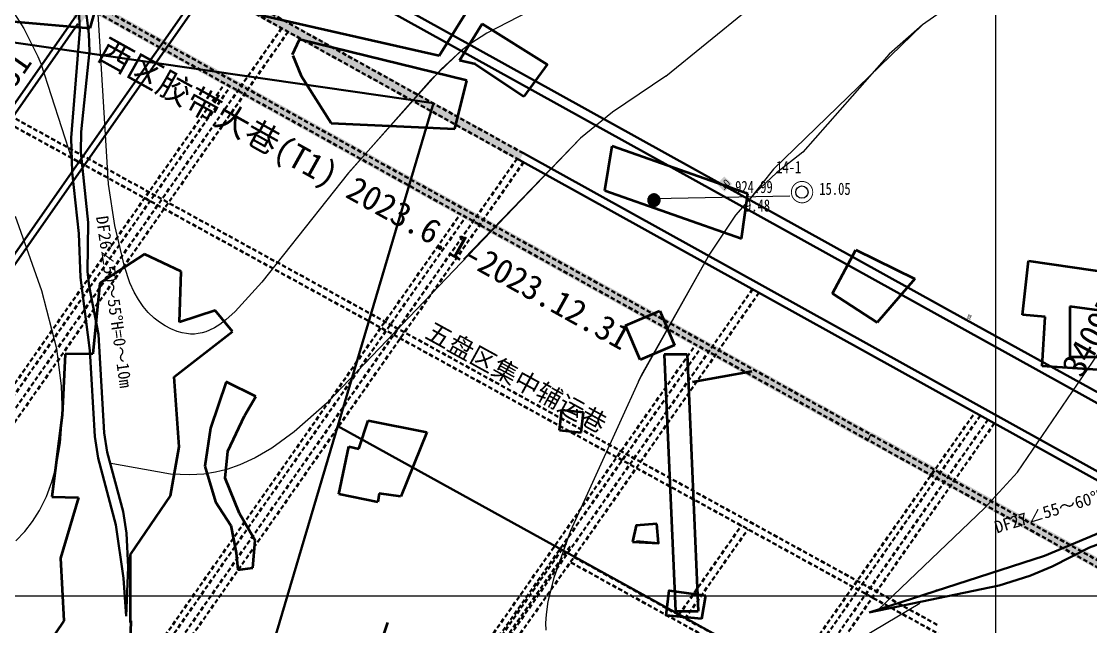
# Model space of a CAD drawing. Header units: inches. Extents: x 36473197 to 36486087, y 3899343 to 3911260.
# Drawn here: x 36478207 to 36479077, y 3906975 to 3907468 of the extents above; entities that cross this region are included whole.
import ezdxf
from ezdxf.enums import TextEntityAlignment as Align

# ---------------------------------------------------------------- set-up
doc = ezdxf.new("R2010")
doc.units = ezdxf.units.IN
doc.header["$MEASUREMENT"] = 0
doc.linetypes.add('ACAD_ISO02W100', pattern=[15, 12, -3])
doc.linetypes.add('虚线', pattern=[0.0045, 0.00175, -0.001, 0.00175])
doc.layers.get('Defpoints').update_dxf_attribs({"lineweight": 0})
doc.layers.add('0，2022年4季度接续', color=40, linetype='ACAD_ISO02W100')
for name, color, linetype, lineweight in [('4煤底板等值线', 7, 'Continuous', 0), ('五六盘区排水系统', 7, 'Continuous', 0), ('五盘区回采巷道', 7, 'Continuous', 0), ('可采边界', 7, 'Continuous', 0), ('四盘区辅运巷', 7, 'Continuous', 0), ('居民地', 7, 'Continuous', 0), ('巷道掘进尺', 7, 'Continuous', 0), ('巷道注记', 7, 'Continuous', 0), ('等值线注记', 7, 'Continuous', 0), ('经纬网', 7, 'Continuous', 0), ('西区开拓设计', 7, 'Continuous', 0), ('钻孔', 7, 'Continuous', 0), ('钻孔变量', 7, 'Continuous', 0)]:
    doc.layers.add(name, color=color, linetype=linetype, lineweight=lineweight)
doc.layers.add('保护煤柱', color=7, linetype='Continuous', lineweight=0, true_color=0xff0042)
doc.layers.add('断层', color=9, linetype='Continuous', lineweight=0, true_color=0x808080)
doc.styles.add('仿宋', font='simfang.ttf')
doc.styles.add('宋体', font='SIMSUN.TTC')
doc.styles.add('新宋体', font='SIMSUN.TTC')
doc.styles.add('黑体', font='simhei.ttf')
doc.linetypes.add('保护煤柱', pattern='A,0.0195,-0.001,[6,西北矿业高家堡煤矿2022年采掘接续图(2022.8.14).shx,S=1.01575e-06,R=0,X=0,Y=0],0.0195', length=0.04)
doc.linetypes.add('断层上盘', pattern='A,0.01,-0.00215,[5,西北矿业高家堡煤矿2022年采掘接续图(2022.8.14).shx,S=3.07087e-07,R=0,X=0,Y=0],-0.00185,0.01', length=0.024)
doc.linetypes.add('断层下盘', pattern='A,0.01,-0.002,[1,西北矿业高家堡煤矿2022年采掘接续图(2022.8.14).shx,S=5.56693e-06,R=0,X=0,Y=0],0,[2,西北矿业高家堡煤矿2022年采掘接续图(2022.8.14).shx,S=5.56693e-06,R=0,X=0,Y=0],0,[3,西北矿业高家堡煤矿2022年采掘接续图(2022.8.14).shx,S=5.56693e-06,R=0,X=0,Y=0],0,[4,西北矿业高家堡煤矿2022年采掘接续图(2022.8.14).shx,S=5.56693e-06,R=0,X=0,Y=0],-0.002,0.01', length=0.024)
doc.dimstyles.get("Standard").update_dxf_attribs({"dimtxt": 30, "dimasz": 20, "dimexe": 0.18, "dimexo": 0.0625, "dimgap": 0.09, "dimtad": 1, "dimdec": 0, "dimzin": 0, "dimdsep": 46, "dimtxsty": '仿宋', "dimcen": 0.09, "dimclrd": 150, "dimclre": 150, "dimadec": 0, "dimazin": 0, "dimtfac": 1, "dimtdec": 0, "dimtofl": 0, "dimtmove": 0, "dimatfit": 3, "dimfxl": 1, "dimtolj": 1, "dimtzin": 0, "dimlwd": 0, "dimarcsym": 0})

# ---------------------------------------------------------------- blocks, each defined once
blk = doc.blocks.new('*D204')
at = {"layer": 'Defpoints', "color": 0, "transparency": 16777216}
for p in [(36476925.52, 3911082.36), (36486060.15, 3904950.04), (36485936.09, 3904772.87)]:
    blk.add_point(p, dxfattribs=at)
at = {"layer": '四盘区辅运巷', "color": 150, "lineweight": -2, "transparency": 16777216}
for p, q in [((36476925.55, 3911082.41), (36477049.68, 3911259.68)), ((36485936.12, 3904772.92), (36486060.25, 3904950.19))]:
    blk.add_line(p, q, dxfattribs=at)
at = {"layer": '四盘区辅运巷', "color": 150, "lineweight": 0, "transparency": 16777216}
blk.add_line((36477065.96, 3911248.06), (36486043.76, 3904961.51), dxfattribs=at)
at = {"layer": '四盘区辅运巷', "color": 150, "transparency": 16777216}
for points in [[(36477067.87, 3911250.79), (36477064.05, 3911245.33), (36477049.58, 3911259.53)], [(36486045.68, 3904964.24), (36486041.85, 3904958.78), (36486060.15, 3904950.04)]]:
    blk.add_solid(points, dxfattribs=at)
at = {"layer": '四盘区辅运巷', "color": 0, "transparency": 16777216, "insert": (36481563.62, 3908117.29), "char_height": 30, "attachment_point": 5, "rotation": 324.99908, "style": '仿宋'}
blk.add_mtext('\\A1;1100', dxfattribs=at)

msp = doc.modelspace()

# ---------------------------------------------------------------- hatches: boundary and pattern name
at = {"layer": '等值线注记', "true_color": 0xffffff}
msp.add_hatch(color=7, dxfattribs=at).paths.add_polyline_path([(36478779.33, 3907329.41), (36478773.06, 3907335.54), (36478779.2, 3907341.82), (36478785.47, 3907335.68)], flags=17)
msp.add_hatch(color=7, dxfattribs=at).paths.add_polyline_path([(36478779.33, 3907329.41), (36478773.06, 3907335.54), (36478779.2, 3907341.82), (36478785.47, 3907335.68)], flags=17)
msp.add_hatch(color=7, dxfattribs=at).paths.add_polyline_path([(36478779.33, 3907329.41), (36478773.06, 3907335.54), (36478779.2, 3907341.82), (36478785.47, 3907335.68)], flags=17)
at = {"layer": '钻孔变量'}
msp.add_hatch(color=7, dxfattribs=at).paths.add_polyline_path([(36478716.87, 3907322.51), (36478716.89, 3907322.07), (36478716.95, 3907321.64), (36478717.04, 3907321.21), (36478717.17, 3907320.79), (36478717.34, 3907320.39), (36478717.54, 3907320), (36478717.78, 3907319.63), (36478718.04, 3907319.28), (36478718.34, 3907318.96), (36478718.66, 3907318.66), (36478719.01, 3907318.4), (36478719.38, 3907318.16), (36478719.77, 3907317.96), (36478720.17, 3907317.79), (36478720.59, 3907317.66), (36478721.02, 3907317.57), (36478721.45, 3907317.51), (36478721.89, 3907317.49), (36478722.32, 3907317.51), (36478722.76, 3907317.57), (36478723.19, 3907317.66), (36478723.6, 3907317.79), (36478724.01, 3907317.96), (36478724.4, 3907318.16), (36478724.76, 3907318.4), (36478725.11, 3907318.66), (36478725.43, 3907318.96), (36478725.73, 3907319.28), (36478726, 3907319.63), (36478726.23, 3907320), (36478726.43, 3907320.39), (36478726.6, 3907320.79), (36478726.73, 3907321.21), (36478726.83, 3907321.64), (36478726.88, 3907322.07), (36478726.9, 3907322.51), (36478726.88, 3907322.94), (36478726.83, 3907323.38), (36478726.73, 3907323.81), (36478726.6, 3907324.22), (36478726.43, 3907324.63), (36478726.23, 3907325.02), (36478726, 3907325.39), (36478725.73, 3907325.73), (36478725.43, 3907326.06), (36478725.11, 3907326.35), (36478724.76, 3907326.62), (36478724.4, 3907326.85), (36478724.01, 3907327.05), (36478723.6, 3907327.22), (36478723.19, 3907327.35), (36478722.76, 3907327.45), (36478722.32, 3907327.51), (36478721.89, 3907327.52), (36478721.45, 3907327.51), (36478721.02, 3907327.45), (36478720.59, 3907327.35), (36478720.17, 3907327.22), (36478719.77, 3907327.05), (36478719.38, 3907326.85), (36478719.01, 3907326.62), (36478718.66, 3907326.35), (36478718.34, 3907326.06), (36478718.04, 3907325.73), (36478717.78, 3907325.39), (36478717.54, 3907325.02), (36478717.34, 3907324.63), (36478717.17, 3907324.22), (36478717.04, 3907323.81), (36478716.95, 3907323.38), (36478716.89, 3907322.94), (36478716.87, 3907322.51)], flags=17)

# ---------------------------------------------------------------- linework, layer by layer
at = {"layer": '0，2022年4季度接续', "color": 1, "linetype": 'ACAD_ISO02W100', "ltscale": 5, "const_width": 8.46}
for points in [[(36477878.52, 3907765.34), (36478613.99, 3907357.89)], [(36478252.17, 3907469.68), (36478296.43, 3907530.27)]]:
    msp.add_lwpolyline(points, dxfattribs=at)
at = {"layer": '0，2022年4季度接续', "color": 2, "linetype": 'ACAD_ISO02W100', "ltscale": 5, "const_width": 8.46}
msp.add_lwpolyline([(36478189.18, 3907522.13), (36478897.38, 3907129.35)], dxfattribs=at)
at = {"layer": '0，2022年4季度接续', "color": 3, "linetype": 'ACAD_ISO02W100', "ltscale": 5, "const_width": 8.46}
msp.add_lwpolyline([(36478897.53, 3907129.61), (36479605.73, 3906736.83)], dxfattribs=at)
at = {"layer": '4煤底板等值线', "color": 7, "linetype": 'Continuous', "lineweight": 0, "flags": 128}
for points in [[(36477673.96, 3907811.5), (36477847.43, 3907687.48), (36477881.36, 3907667.57), (36478025.8, 3907604.96), (36478096.79, 3907563.95), (36478151.16, 3907526.78), (36478172.18, 3907509.54), (36478183.52, 3907498.08), (36478195.4, 3907483.16), (36478208.74, 3907462.19), (36478220.24, 3907439.53), (36478222.73, 3907433.78), (36478247.8, 3907355.66)], [(36478731.59, 3907423.35), (36478798.34, 3907477.69), (36478844.83, 3907507.92), (36478892.35, 3907532.8), (36478908.64, 3907540.15), (36479141.39, 3907622.06), (36479175.76, 3907637.99), (36479199.4, 3907651.93), (36479218.24, 3907665.73), (36479235.58, 3907681.46), (36479253.99, 3907702.06), (36479271.91, 3907726.32), (36479277.4, 3907734.74), (36479317.76, 3907809.67)], [(36479420.22, 3907737.92), (36479367.76, 3907647.72), (36479339.95, 3907609.78), (36479311.73, 3907578.39), (36479293.9, 3907561.65), (36479273.02, 3907545.24), (36479254.83, 3907533.69), (36479237.76, 3907525.08), (36479220.08, 3907518.29), (36479203.58, 3907513.76), (36479182.58, 3907510.24), (36479149.68, 3907508.46), (36479050.51, 3907507.65), (36479026.98, 3907504.94), (36479009.98, 3907501.31), (36478995.43, 3907496.7), (36478979.7, 3907489.97), (36478961.28, 3907479.74), (36478940.54, 3907465.14), (36478913.34, 3907441.23), (36478843.25, 3907361.47)], [(36478628.43, 3907480.53), (36478585.77, 3907458.49), (36478572.7, 3907450.14), (36478565.25, 3907444.33), (36478548.56, 3907429.21), (36478473.2, 3907344.79), (36478402.67, 3907255.83), (36478380.88, 3907231.74), (36478373.39, 3907224.98), (36478368.44, 3907221.28), (36478364.11, 3907218.6), (36478360.03, 3907216.56), (36478357.01, 3907215.38), (36478353.94, 3907214.46), (36478350.82, 3907213.82), (36478347.64, 3907213.48), (36478344.4, 3907213.46), (36478341.1, 3907213.78), (36478337.76, 3907214.43), (36478333.56, 3907215.66), (36478328.58, 3907217.7), (36478323.74, 3907220.24), (36478319.15, 3907223.2), (36478314.88, 3907226.51), (36478310.1, 3907231.03), (36478305.9, 3907235.92), (36478302.02, 3907241.5), (36478298.68, 3907247.42), (36478295.16, 3907255.23), (36478290.76, 3907268.49), (36478282.92, 3907301.76), (36478277.61, 3907335.56), (36478268.29, 3907492.25)], [(36478628.43, 3907480.53), (36478585.77, 3907458.49), (36478572.7, 3907450.14), (36478565.25, 3907444.33), (36478540.14, 3907420.32), (36478470.73, 3907341.71)], [(36478731.59, 3907423.35), (36478688.16, 3907394.24), (36478662.18, 3907372.92), (36478455.8, 3907157.33), (36478428.96, 3907133.7), (36478410.78, 3907120.62), (36478397.1, 3907112.65), (36478384.79, 3907106.97), (36478373.98, 3907103.19), (36478364.77, 3907100.89), (36478355.38, 3907099.43), (36478343.87, 3907098.77), (36478328.18, 3907099.48), (36478278.34, 3907108.45)], [(36478731.59, 3907423.35), (36478688.16, 3907394.24), (36478662.18, 3907372.92), (36478566.89, 3907274.38)], [(36478843.25, 3907361.47), (36478821.66, 3907344.79), (36478804.09, 3907328.28), (36478788.41, 3907310.13), (36478767.05, 3907278.56), (36478709.08, 3907174.81)], [(36478202.36, 3907044.95), (36478209.53, 3907052.63), (36478215.93, 3907060.88), (36478221.51, 3907069.73), (36478227.15, 3907081.05), (36478231.7, 3907093.01), (36478235.7, 3907107.61), (36478238.69, 3907124.91), (36478240.27, 3907147.03), (36478239.56, 3907171.36), (36478235.55, 3907201.36), (36478223.49, 3907248.67), (36478201.87, 3907309.12)], [(36478951.54, 3907005.04), (36478953.36, 3907005.34)]]:
    msp.add_lwpolyline(points, dxfattribs=at)
at = {"layer": '4煤底板等值线', "color": 7, "lineweight": 0, "flags": 128}
for points in [[(36478961.28, 3907479.74), (36478940.54, 3907465.14), (36478819.25, 3907347.81), (36478800.19, 3907323.72), (36478788.41, 3907310.13), (36478767.05, 3907278.56), (36478711.8, 3907180.37), (36478653.89, 3907053.13), (36478640.42, 3907014.87), (36478635.59, 3906995.58), (36478634.03, 3906985.08), (36478633.65, 3906978.03), (36478633.89, 3906972.26)], [(36478904.4, 3906988.76), (36478991.09, 3907071.66), (36479018, 3907100.98), (36479095.34, 3907214.38)], [(36478863.35, 3906949.83), (36478938.46, 3906994.26)]]:
    msp.add_lwpolyline(points, dxfattribs=at)
at = {"layer": '五六盘区排水系统', "color": 30, "linetype": '虚线', "lineweight": 30, "ltscale": 2000, "true_color": 0xff7f00}
for p, q in [((36478844.09, 3906950.74), (36478983.29, 3907149.53)), ((36478987.68, 3907147.1), (36478848.18, 3906947.87)), ((36478650.3, 3907042.86), (36477063.86, 3904777.16)), ((36478653.58, 3907040.56), (36477067.13, 3904774.87))]:
    msp.add_line(p, q, dxfattribs=at)
at = {"layer": '五盘区回采巷道', "color": 7, "linetype": '虚线', "lineweight": 30, "ltscale": 2000}
for p, q in [((36478418.69, 3907462.5), (36477103.84, 3905584.7)), ((36478423.96, 3907459.57), (36477108.76, 3905581.25)), ((36478370.63, 3907414.79), (36477094.01, 3905591.58)), ((36478370.63, 3907414.79), (36477094.01, 3905591.58)), ((36478370.63, 3907414.79), (36477094.01, 3905591.58)), ((36478375.03, 3907412.36), (36477098.11, 3905588.71)), ((36478375.03, 3907412.36), (36477098.11, 3905588.71)), ((36478375.03, 3907412.36), (36477098.11, 3905588.71)), ((36478615.68, 3907353.3), (36476869.08, 3904858.89)), ((36478610.4, 3907356.23), (36477283.05, 3905460.56)), ((36478615.68, 3907353.3), (36477287.96, 3905457.11)), ((36478562.35, 3907308.52), (36477273.22, 3905467.44)), ((36478562.35, 3907308.52), (36477273.22, 3905467.44)), ((36478562.35, 3907308.52), (36477273.22, 3905467.44)), ((36478566.75, 3907306.09), (36477277.31, 3905464.57)), ((36478566.75, 3907306.09), (36477277.31, 3905464.57)), ((36478566.75, 3907306.09), (36477277.31, 3905464.57)), ((36478802.12, 3907249.96), (36477461.57, 3905335.45)), ((36478807.4, 3907247.03), (36477466.49, 3905332)), ((36478754.07, 3907202.25), (36477451.75, 3905342.33)), ((36478754.07, 3907202.25), (36477451.75, 3905342.33)), ((36478754.07, 3907202.25), (36477451.75, 3905342.33)), ((36478758.47, 3907199.82), (36477455.84, 3905339.46)), ((36478758.47, 3907199.82), (36477455.84, 3905339.46)), ((36478758.47, 3907199.82), (36477455.84, 3905339.46)), ((36478656.74, 3907031.86), (36478832.85, 3906934.69)), ((36478654.32, 3907027.48), (36478830.44, 3906930.31))]:
    msp.add_line(p, q, dxfattribs=at)
at = {"layer": '保护煤柱', "color": 1, "linetype": '保护煤柱', "lineweight": 30, "ltscale": 3750, "true_color": 0xff0000}
for p, q in [((36478542.41, 3907401.47), (36477480.1, 3907554.74)), ((36478356.38, 3906774.68), (36478542.41, 3907401.47)), ((36479650.26, 3906484.24), (36478464.38, 3907138.54))]:
    msp.add_line(p, q, dxfattribs=at)
at = {"layer": '可采边界'}
msp.add_line((36478898.59, 3907131.54), (36478896.17, 3907127.16), dxfattribs=at)
at = {"layer": '居民地', "color": 254, "linetype": 'Continuous', "lineweight": 35, "true_color": 0xd7d7d7}
for p, q in [((36478262.91, 3907462.56), (36478269.06, 3907484.2)), ((36478262.46, 3907462.28), (36478200.34, 3907467.77)), ((36478546.93, 3907439.96), (36478398.49, 3907473.75)), ((36478427.65, 3907441.09), (36478433.29, 3907453.25)), ((36478569.54, 3907419.94), (36478433.29, 3907453.25)), ((36478427.92, 3907440.29), (36478434.49, 3907423.75)), ((36478576.51, 3907433.23), (36478563.53, 3907436.19)), ((36478576.51, 3907433.23), (36478615.8, 3907406.81)), ((36478458.93, 3907385.29), (36478434.49, 3907423.75)), ((36478559.64, 3907380.53), (36478569.54, 3907419.94)), ((36478458.93, 3907385.29), (36478559.64, 3907380.53)), ((36478681.97, 3907330.29), (36478687.83, 3907366.77)), ((36478687.83, 3907366.77), (36478798.44, 3907327.98)), ((36478681.97, 3907330.29), (36478793.16, 3907291.29)), ((36478793.16, 3907291.29), (36478798.44, 3907327.98)), ((36478307.01, 3907278.48, 0.2), (36478270.79, 3907254.9, 0.2)), ((36478336.76, 3907264.27, 0.2), (36478307.01, 3907278.48, 0.2)), ((36478867.31, 3907246.51, 0.2), (36478886.33, 3907281.9, 0.2)), ((36478886.33, 3907281.9, 0.2), (36478934.35, 3907258.38, 0.2)), ((36479021.95, 3907229.04, 0.2), (36479026.92, 3907272.99, 0.2)), ((36479026.92, 3907272.99, 0.2), (36479097.88, 3907262.79, 0.2)), ((36478335.47, 3907223.23, 0.2), (36478336.76, 3907264.27, 0.2)), ((36478934.35, 3907258.38, 0.2), (36478903.68, 3907222.75, 0.2)), ((36478270.79, 3907254.9, 0.2), (36478264.97, 3907197.39, 0.2)), ((36478903.68, 3907222.75, 0.2), (36478867.31, 3907246.51, 0.2)), ((36478364.57, 3907232.6, 0.2), (36478335.47, 3907223.23, 0.2)), ((36478378.8, 3907215.48, 0.2), (36478364.57, 3907232.6, 0.2)), ((36478698.8, 3907220.48), (36478726.72, 3907232.25)), ((36478726.72, 3907232.25), (36478738.5, 3907204.33)), ((36479092.91, 3907231.66, 0.2), (36479060.44, 3907235.84, 0.2)), ((36479060.44, 3907235.84, 0.2), (36479060.44, 3907195.03, 0.2)), ((36479040.54, 3907227.47, 0.2), (36479021.95, 3907229.04, 0.2)), ((36479037.92, 3907187.18, 0.2), (36479040.54, 3907227.47, 0.2)), ((36478331.26, 3907178.65, 0.2), (36478378.8, 3907215.48, 0.2)), ((36478710.58, 3907192.56), (36478698.8, 3907220.48)), ((36478242.33, 3907197.06, 0.2), (36478239.9, 3907147.47, 0.2)), ((36478264.97, 3907197.39, 0.2), (36478242.33, 3907197.06, 0.2)), ((36478738.5, 3907204.33), (36478710.58, 3907192.56)), ((36478748.82, 3907196.69), (36478730.25, 3907196.86)), ((36478730.25, 3907196.86), (36478739.39, 3906987.91)), ((36478748.82, 3907196.69), (36478757.96, 3906987.73)), ((36479087.41, 3907184.04, 0.2), (36479037.92, 3907187.18, 0.2)), ((36479060.44, 3907195.03, 0.2), (36479088.98, 3907195.03, 0.2)), ((36478335.19, 3907121.53, 0.2), (36478331.26, 3907178.65, 0.2)), ((36478801.62, 3907182.92, 0.2), (36478753.19, 3907174.21, 0.2)), ((36478373.57, 3907174.42, 0.2), (36478360.76, 3907136.7, 0.2)), ((36478397.81, 3907162.65, 0.2), (36478373.57, 3907174.42, 0.2)), ((36478388.36, 3907146.85, 0.2), (36478397.81, 3907162.65, 0.2)), ((36478239.9, 3907147.47, 0.2), (36478231.64, 3907080.95, 0.2)), ((36478374.79, 3907118, 0.2), (36478388.36, 3907146.85, 0.2)), ((36478645.03, 3907135.14), (36478646.85, 3907151.41)), ((36478664.4, 3907149.5), (36478646.85, 3907151.41)), ((36478662.58, 3907133.23), (36478664.4, 3907149.5)), ((36478360.76, 3907136.7, 0.2), (36478356.26, 3907105.91, 0.2)), ((36478481.44, 3907119.94, 0.2), (36478489.16, 3907143.1, 0.2)), ((36478489.16, 3907143.1, 0.2), (36478536.96, 3907133.45, 0.2)), ((36478645.03, 3907135.14), (36478662.58, 3907133.23)), ((36478536.96, 3907133.45, 0.2), (36478515.72, 3907081.11, 0.2)), ((36478328.27, 3907081.84, 0.2), (36478335.19, 3907121.53, 0.2)), ((36478372.61, 3907096.15, 0.2), (36478374.79, 3907118, 0.2)), ((36478465.26, 3907083.04, 0.2), (36478473.47, 3907121.87, 0.2)), ((36478473.47, 3907121.87, 0.2), (36478481.44, 3907119.94, 0.2)), ((36478356.26, 3907105.91, 0.2), (36478364.73, 3907076.92, 0.2)), ((36478384.42, 3907067.3, 0.2), (36478372.61, 3907096.15, 0.2)), ((36478497.13, 3907076.52, 0.2), (36478465.26, 3907083.04, 0.2)), ((36478498.09, 3907083.52, 0.2), (36478497.13, 3907076.52, 0.2)), ((36478515.72, 3907081.11, 0.2), (36478498.09, 3907083.52, 0.2)), ((36478231.64, 3907080.95, 0.2), (36478253.22, 3907080.49, 0.2)), ((36478253.22, 3907080.49, 0.2), (36478238.53, 3907030.95, 0.2)), ((36478295.73, 3907033.84, 0.2), (36478328.27, 3907081.84, 0.2)), ((36478364.73, 3907076.92, 0.2), (36478377.42, 3907057.68, 0.2)), ((36478397.11, 3907045.45, 0.2), (36478384.42, 3907067.3, 0.2)), ((36478377.42, 3907057.68, 0.2), (36478381.79, 3907035.39, 0.2)), ((36478395.36, 3907023.15, 0.2), (36478397.11, 3907045.45, 0.2)), ((36478722.69, 3907043.1, 0.2), (36478707.67, 3907044.55, 0.2)), ((36478238.53, 3907030.95, 0.2), (36478241.28, 3906980.02, 0.2)), ((36478295.73, 3906978.51, 0.2), (36478295.73, 3907033.84, 0.2)), ((36478381.79, 3907035.39, 0.2), (36478383.11, 3907021.41, 0.2)), ((36478383.11, 3907021.41, 0.2), (36478395.36, 3907023.15, 0.2)), ((36478739.39, 3906987.91), (36478757.96, 3906987.73)), ((36478295.08, 3906940.73, 0.2), (36478296.15, 3906979.88, 0.2)), ((36478499.31, 3906960.31, 0.2), (36478505.23, 3906978.56, 0.2))]:
    msp.add_line(p, q, dxfattribs=at)
at = {"layer": '居民地', "color": 254, "linetype": 'Continuous', "lineweight": 35, "true_color": 0xd7d7d7, "flags": 128}
for points in [[(36478546.93, 3907439.96), (36478568.43, 3907474.49)], [(36478563.53, 3907436.19), (36478582.08, 3907465.98)], [(36478582.08, 3907465.98), (36478635.03, 3907433.01), (36478615.8, 3907406.81)], [(36478724.29, 3907058.94), (36478707.33, 3907057.69), (36478704.43, 3907044.24)], [(36478704.43, 3907044.24), (36478725.56, 3907043.12), (36478724.29, 3907058.94)], [(36478760.63, 3906981.55), (36478731.74, 3906984.15), (36478734.28, 3907004.69), (36478763.82, 3907000.63)], [(36478763.82, 3907000.63), (36478760.63, 3906981.55)]]:
    msp.add_lwpolyline(points, dxfattribs=at)
at = {"layer": '居民地', "color": 254, "linetype": 'Continuous', "lineweight": 35, "true_color": 0xd7d7d7, "elevation": 0.2, "flags": 128}
msp.add_lwpolyline([(36478241.28, 3906980.02), (36478146.75, 3906840.53)], dxfattribs=at)
at = {"layer": '巷道掘进尺', "color": 3, "true_color": 0x00ff00, "const_width": 0.3}
msp.add_lwpolyline([(36478976.42, 3907225.12, -1), (36478976.09, 3907225.12, -1), (36478976.42, 3907225.12)], format="xyb", dxfattribs=at)
at = {"layer": '断层', "color": 1, "linetype": '断层上盘', "lineweight": 30, "ltscale": 2000, "true_color": 0xff0000, "flags": 128}
for points in [[(36478252.1, 3907506.8), (36478254.46, 3907460.82), (36478247.43, 3907373.15), (36478248.25, 3907345.16), (36478253.5, 3907295.43), (36478254.8, 3907259.45), (36478262.63, 3907199.99), (36478266.62, 3907130.01), (36478269.39, 3907112.27), (36478283.72, 3907058.14), (36478289.84, 3907014.61), (36478292.08, 3906983.62)], [(36478897.1, 3906986.8), (36479003.01, 3907008.83), (36479027.89, 3907016.52), (36479046.29, 3907024.21), (36479076.61, 3907039.59), (36479100.94, 3907048.72), (36479172.34, 3907069.14), (36479190.85, 3907076.44), (36479237, 3907100.35), (36479266.8, 3907112.39)]]:
    msp.add_lwpolyline(points, dxfattribs=at)
at = {"layer": '断层', "color": 1, "linetype": '断层下盘', "lineweight": 30, "ltscale": 2000, "true_color": 0xff0000, "flags": 128}
for points in [[(36478252.1, 3907506.8), (36478259.79, 3907473.43), (36478261.82, 3907457.66), (36478262.16, 3907443.82), (36478255.36, 3907378.03), (36478255.17, 3907361.51), (36478261.03, 3907304.29), (36478260.69, 3907264.28), (36478261.87, 3907252.4), (36478269.57, 3907213.09), (36478274.26, 3907133.14), (36478276.66, 3907117.35), (36478289.59, 3907069.05), (36478292.42, 3907051.41), (36478293.74, 3907023.5), (36478292.08, 3906983.62)], [(36478897.1, 3906986.8), (36479039.88, 3907032.87), (36479098.92, 3907057.57), (36479123.87, 3907064.98), (36479170.75, 3907076.05), (36479182.11, 3907079.76), (36479185.81, 3907081.19), (36479227.03, 3907101.6), (36479238.23, 3907105.71), (36479266.8, 3907112.39)]]:
    msp.add_lwpolyline(points, dxfattribs=at)
at = {"layer": '经纬网', "color": 7, "linetype": 'Continuous', "lineweight": 9}
for p, q in [((36479000, 3909373.37), (36479000, 3902529.25)), ((36482389.41, 3907000), (36475092.9, 3907000))]:
    msp.add_line(p, q, dxfattribs=at)
at = {"layer": '西区开拓设计', "color": 30, "linetype": '虚线', "lineweight": 30, "ltscale": 2000, "true_color": 0xff8000}
for p, q in [((36478615.54, 3907360.62, 0), (36475781.38, 3908931.62, 0)), ((36478612.15, 3907355.26, 0), (36475777.73, 3908926.4, 0)), ((36479729.32, 3906671.06), (36475744.97, 3908879.62)), ((36480089.69, 3906465.58), (36477787.48, 3907741.72)), ((36479347.13, 3906753.32), (36477746.3, 3907631.98)), ((36478952.56, 3906976.74), (36477749.76, 3907636.93)), ((36478993.84, 3907143.69), (36478872.35, 3906970.18)), ((36478999.12, 3907140.76), (36478877.27, 3906966.74)), ((36478742.16, 3906984.73), (36478793.25, 3907057.7)), ((36478747.25, 3906981.55), (36478798.36, 3907054.53))]:
    msp.add_line(p, q, dxfattribs=at)
at = {"layer": '西区开拓设计', "color": 30, "linetype": 'Continuous', "lineweight": 30, "true_color": 0xff8000}
for p, q in [((36478320.76, 3907449.27), (36478386.53, 3907543.19)), ((36478324.85, 3907446.4, -0.09), (36478390.92, 3907540.75)), ((36478306.3, 3907428.63), (36478320.76, 3907449.27)), ((36478243.78, 3907330.62, -0.11), (36478324.85, 3907446.4, -0.09)), ((36478239.69, 3907333.49), (36478306.3, 3907428.63)), ((36478077.31, 3907101.6), (36478239.69, 3907333.49)), ((36478081.4, 3907098.73, -0.16), (36478243.78, 3907330.62, -0.11))]:
    msp.add_line(p, q, dxfattribs=at)
at = {"layer": '西区开拓设计', "color": 30, "lineweight": 30, "ltscale": 2000, "true_color": 0xff8000}
for p, q in [((36478060.74, 3907191.8, -0.03), (36478252.8, 3907466.09, -0.07)), ((36479799.57, 3906697.06, 0), (36478612.15, 3907355.26, 0)), ((36479134.69, 3907072.85, 0), (36478615.54, 3907360.62, 0))]:
    msp.add_line(p, q, dxfattribs=at)
at = {"layer": '西区开拓设计', "color": 30, "linetype": 'Continuous', "lineweight": 30, "true_color": 0xff8000, "flags": 128}
for points in [[(36477801.32, 3907876.28), (36478976.25, 3907225.11)], [(36478390.92, 3907540.75), (36478972.51, 3907218.37)], [(36478976.25, 3907225.11), (36479084.4, 3907165.18)], [(36478972.51, 3907218.37), (36479158.27, 3907115.4)]]:
    msp.add_lwpolyline(points, dxfattribs=at)
at = {"layer": '西区开拓设计', "color": 30, "lineweight": 30, "ltscale": 2000, "true_color": 0xff8000, "flags": 128}
msp.add_lwpolyline([(36478282.71, 3907517.52), (36478056.64, 3907194.67)], dxfattribs=at)
at = {"layer": '钻孔', "color": 7, "const_width": 0.75}
msp.add_lwpolyline([(36478851.19, 3907329.01, -1), (36478833.79, 3907329.01, -1), (36478851.19, 3907329.01)], format="xyb", dxfattribs=at)
at = {"layer": '钻孔', "color": 7, "linetype": 'Continuous', "flags": 128}
msp.add_lwpolyline([(36478722.15, 3907323.91), (36478832.65, 3907325.95)], dxfattribs=at)
at = {"layer": '钻孔', "color": 7, "linetype": 'Continuous', "lineweight": 0}
msp.add_circle((36478842.42, 3907329.01), 5.02, dxfattribs=at)
at = {"layer": '钻孔变量', "color": 7}
msp.add_lwpolyline([(36478716.87, 3907322.51), (36478716.89, 3907322.07), (36478716.95, 3907321.64), (36478717.04, 3907321.21), (36478717.17, 3907320.79), (36478717.34, 3907320.39), (36478717.54, 3907320), (36478717.78, 3907319.63), (36478718.04, 3907319.28), (36478718.34, 3907318.96), (36478718.66, 3907318.66), (36478719.01, 3907318.4), (36478719.38, 3907318.16), (36478719.77, 3907317.96), (36478720.17, 3907317.79), (36478720.59, 3907317.66), (36478721.02, 3907317.57), (36478721.45, 3907317.51), (36478721.89, 3907317.49), (36478722.32, 3907317.51), (36478722.76, 3907317.57), (36478723.19, 3907317.66), (36478723.6, 3907317.79), (36478724.01, 3907317.96), (36478724.4, 3907318.16), (36478724.76, 3907318.4), (36478725.11, 3907318.66), (36478725.43, 3907318.96), (36478725.73, 3907319.28), (36478726, 3907319.63), (36478726.23, 3907320), (36478726.43, 3907320.39), (36478726.6, 3907320.79), (36478726.73, 3907321.21), (36478726.83, 3907321.64), (36478726.88, 3907322.07), (36478726.9, 3907322.51), (36478726.88, 3907322.94), (36478726.83, 3907323.38), (36478726.73, 3907323.81), (36478726.6, 3907324.22), (36478726.43, 3907324.63), (36478726.23, 3907325.02), (36478726, 3907325.39), (36478725.73, 3907325.73), (36478725.43, 3907326.06), (36478725.11, 3907326.35), (36478724.76, 3907326.62), (36478724.4, 3907326.85), (36478724.01, 3907327.05), (36478723.6, 3907327.22), (36478723.19, 3907327.35), (36478722.76, 3907327.45), (36478722.32, 3907327.51), (36478721.89, 3907327.52), (36478721.45, 3907327.51), (36478721.02, 3907327.45), (36478720.59, 3907327.35), (36478720.17, 3907327.22), (36478719.77, 3907327.05), (36478719.38, 3907326.85), (36478719.01, 3907326.62), (36478718.66, 3907326.35), (36478718.34, 3907326.06), (36478718.04, 3907325.73), (36478717.78, 3907325.39), (36478717.54, 3907325.02), (36478717.34, 3907324.63), (36478717.17, 3907324.22), (36478717.04, 3907323.81), (36478716.95, 3907323.38), (36478716.89, 3907322.94), (36478716.87, 3907322.51), (36478716.87, 3907322.51)], dxfattribs=at)

# ---------------------------------------------------------------- texts
at = {"layer": '巷道掘进尺', "style": '宋体'}
msp.add_text('Ⅷ', height=3, rotation=64.41421, dxfattribs=at).set_placement((36478979.17, 3907224.72, -0.2))
at = {"layer": '巷道注记', "color": 1, "true_color": 0xff0000, "style": '宋体'}
for s, rotation, p in [('3409安装通(J1) 2023.9.1-2023.9.30', 60.89288, (36479070.28, 3907176.94, -394.2)), ('西风井回风井联络巷(PJ)', 55.2283, (36478047.47, 3907251.52, -394.1)), ('西区胶带大巷(T1) 2023.6.1-2023.12.31', 330.89288, (36478267.18, 3907438.15, -394.2)), ('2023.1.1-2023.1.31', 55.2283, (36478076.49, 3907233.78, -394.1))]:
    msp.add_text(s, height=20, rotation=rotation, dxfattribs=at).set_placement(p)
at = {"layer": '巷道注记', "style": '仿宋'}
msp.add_text('五盘区集中辅运巷', height=15, rotation=331.26583, dxfattribs=at).set_placement((36478534.51, 3907211.01, -394.1))
at = {"layer": '断层', "color": 1, "lineweight": 30, "true_color": 0xff0000, "char_height": 20, "width": 302.9, "attachment_point": 1, "style": '黑体'}
for s, insert, rotation in [('{\\fSimSun|b0|i0|c134|p2;\\H0.5x;\\C1;DF26∠50～55°H=0～10m\\fSimHei|b0|i0|c134|p49;\\H2x;\\C256;\\P}', (36478277.42, 3907310.28), 277.95093), ('{\\fSimSun|b0|i0|c134|p2;\\H0.5x;\\C1;DF27∠55～60°H=0～3m\\fSimHei|b0|i0|c134|p49;\\H2x;\\C256;\\P}', (36478998.19, 3907060.63), 16.94716)]:
    msp.add_mtext(s, dxfattribs=dict(at, insert=insert, rotation=rotation))
at = {"layer": '等值线注记', "color": 18, "true_color": 0x000000, "style": '新宋体'}
msp.add_text('10', height=6, rotation=45.61449, dxfattribs=at).set_placement((36478779.65, 3907335.23), align=Align.MIDDLE)
msp.add_text('10', height=6, rotation=45.61449, dxfattribs=at).set_placement((36478779.65, 3907335.23), align=Align.MIDDLE)
msp.add_text('10', height=6, rotation=45.61449, dxfattribs=at).set_placement((36478779.65, 3907335.23), align=Align.MIDDLE)
at = {"layer": '钻孔', "color": 7, "style": '宋体', "width": 0.75}
for s, p in [('14-1', (36478821.43, 3907344.43)), ('15.05', (36478856.53, 3907326.75)), ('9.48', (36478796.05, 3907313.15))]:
    msp.add_text(s, height=10, dxfattribs=at).set_placement(p)
at = {"layer": '钻孔', "color": 1, "true_color": 0xff0000, "style": '宋体', "width": 0.75}
msp.add_text('924.99', height=10, dxfattribs=at).set_placement((36478788, 3907328.26))

# ---------------------------------------------------------------- dimensions: what is measured, and where the dimension line sits
at = {"layer": '四盘区辅运巷'}
dim = msp.add_aligned_dim(p1=(36476925.52, 3911082.36), p2=(36485936.09, 3904772.87), distance=216.29, text='1100', dimstyle='Standard', dxfattribs=at)
dim.commit()
dim.dimension.update_dxf_attribs({"geometry": '*D204', "text_midpoint": (36481563.62, 3908117.29)})

doc.saveas('drawing.dxf')
